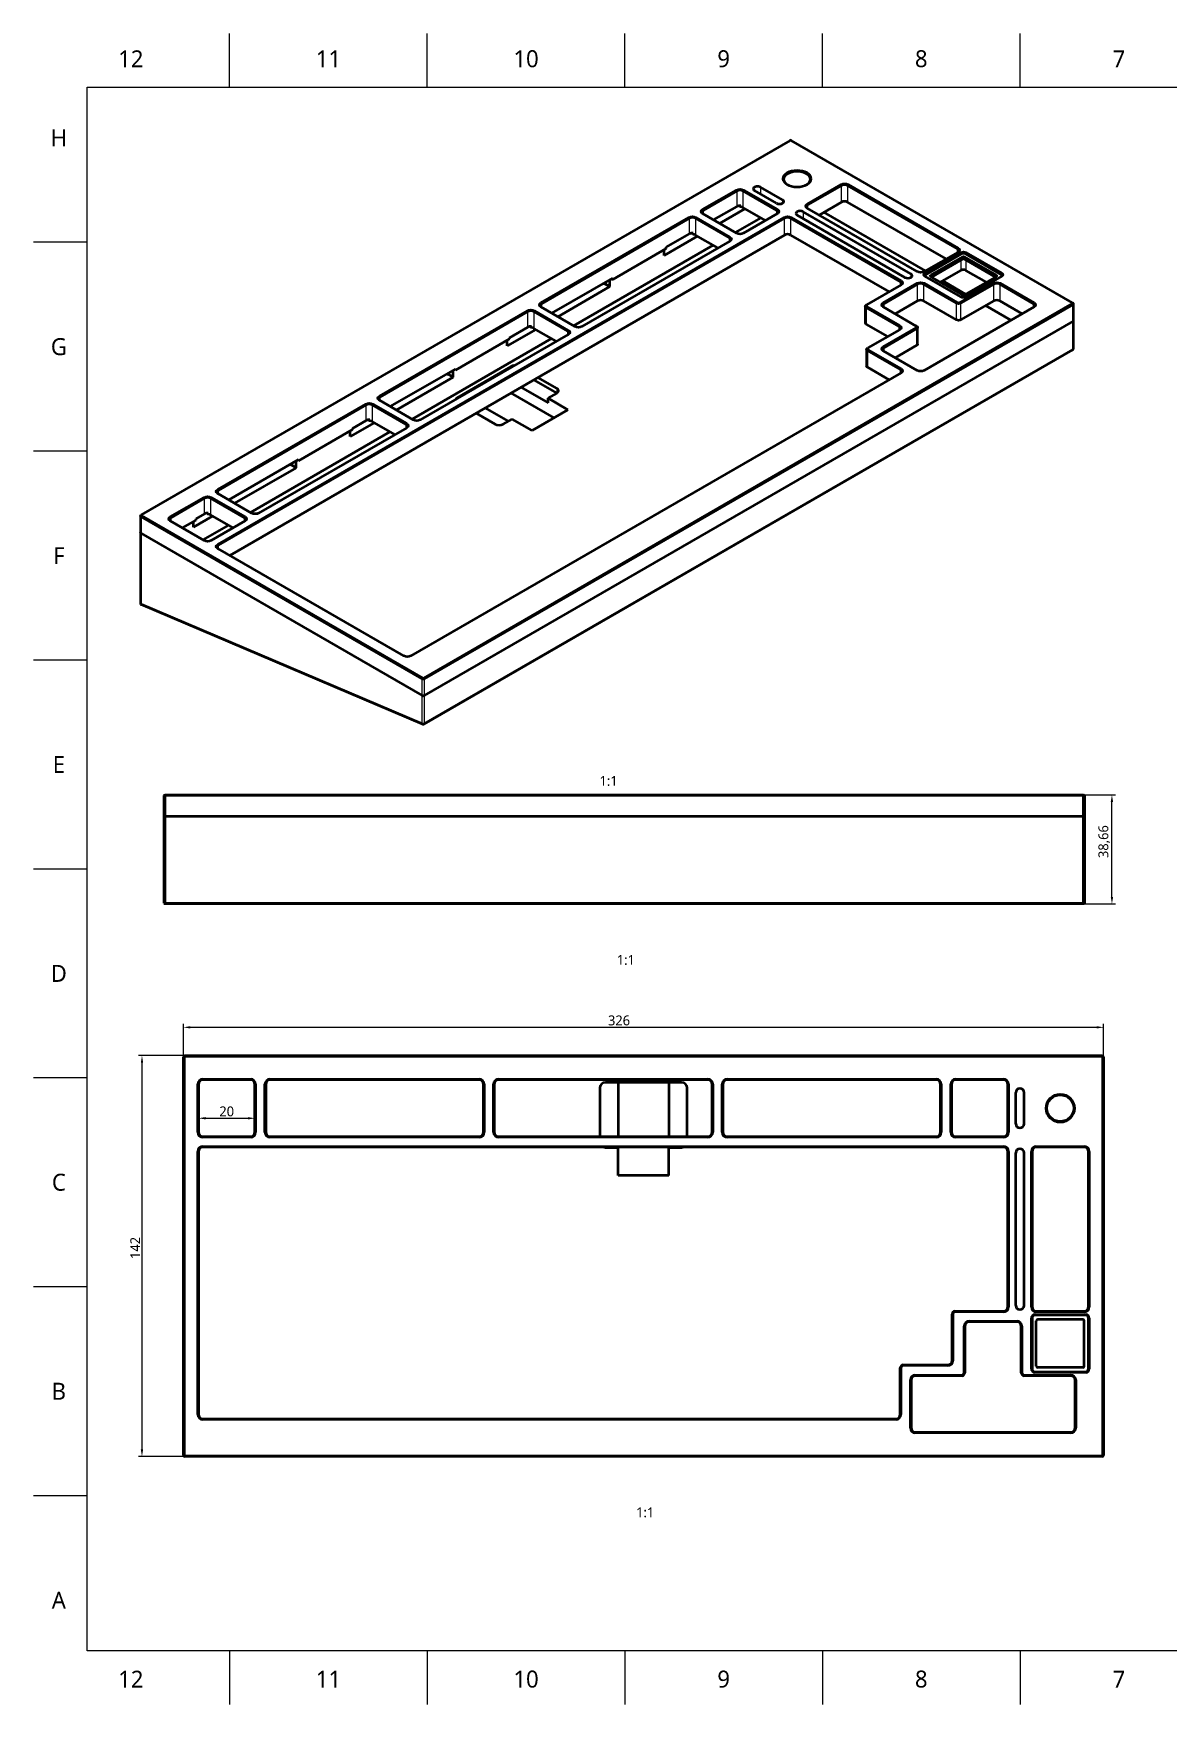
# Model space of a CAD drawing. Extents: x 2 to 841, y 1 to 593.
# Drawn here: x 2 to 404, y 1 to 593 of the extents above; entities that cross this region are included whole.
import ezdxf

# ---------------------------------------------------------------- set-up
doc = ezdxf.new("R2010")
doc.units = 0
doc.header["$LTSCALE"] = 12.7
doc.header["$MEASUREMENT"] = 0
doc.header["$PDMODE"] = 33
doc.header["$PDSIZE"] = 1
for name, color, linetype, lineweight in [('ANNOTATION_TEXT', 7, 'Continuous', 25), ('BORDER_FRAME', 7, 'Continuous', 15), ('BORDER_ZONES', 7, 'Continuous', 15), ('TANGENT_LINES', 7, 'Continuous', 15), ('Visible', 7, 'Continuous', 40)]:
    doc.layers.add(name, color=color, linetype=linetype, lineweight=lineweight)
doc.styles.add('Onshape-Standard', font='NotoSans-Regular.ttf')
doc.styles.add('Onshape-Standard-Dimension', font='')
doc.styles.add('Onshape-Standard-View-Label', font='NotoSans-Regular.ttf', dxfattribs={"height": 3.5})
doc.styles.get('Onshape-Standard-Dimension').set_extended_font_data('Noto Sans')
doc.dimstyles.new('Onshape-ISO-25$0', dxfattribs={"dimtxt": 3.5, "dimasz": 2.5, "dimexe": 1.25, "dimexo": 0.625, "dimtad": 1, "dimtxsty": 'Onshape-Standard-Dimension', "dimcen": 2.5, "dimclrd": 7, "dimclre": 7, "dimclrt": 7, "dimadec": 1, "dimazin": 0, "dimtfac": 1, "dimtmove": 0, "dimatfit": 3, "dimfxl": 0, "dimlwd": 13, "dimlwe": 13, "dimarcsym": 0})

# ---------------------------------------------------------------- blocks, each defined once
blk = doc.blocks.new('*D21')
at = {"layer": 'ANNOTATION_TEXT', "color": 7, "lineweight": 13}
for p, q in [((60.47, 209.32), (60.47, 209.95)), ((62.97, 208.7), (77.97, 208.7)), ((80.47, 209.32), (80.47, 209.95))]:
    blk.add_line(p, q, dxfattribs=at)
at = {"layer": 'ANNOTATION_TEXT', "color": 7}
for points in [[(62.97, 209.12), (62.97, 208.28), (60.47, 208.7)], [(77.97, 208.28), (77.97, 209.12), (80.47, 208.7)]]:
    blk.add_solid(points, dxfattribs=at)
at = {"layer": 'Defpoints', "color": 0}
for p in [(60.47, 208.7), (80.47, 208.7), (80.47, 208.7)]:
    blk.add_point(p, dxfattribs=at)
at = {"layer": 'ANNOTATION_TEXT', "color": 7, "insert": (70.47, 211.12), "char_height": 3.5, "attachment_point": 5, "style": 'Onshape-Standard-Dimension'}
blk.add_mtext('20', dxfattribs=at)
blk = doc.blocks.new('*D22')
at = {"layer": 'ANNOTATION_TEXT', "color": 7, "lineweight": 13}
for p, q in [((374.39, 323.27), (385.29, 323.27)), ((384.04, 287.11), (384.04, 320.77)), ((374.39, 284.61), (385.29, 284.61))]:
    blk.add_line(p, q, dxfattribs=at)
at = {"layer": 'ANNOTATION_TEXT', "color": 7}
for points in [[(384.46, 320.77), (383.62, 320.77), (384.04, 323.27)], [(383.62, 287.11), (384.46, 287.11), (384.04, 284.61)]]:
    blk.add_solid(points, dxfattribs=at)
at = {"layer": 'Defpoints', "color": 0}
for p in [(373.77, 323.27), (384.04, 323.27), (373.77, 284.61)]:
    blk.add_point(p, dxfattribs=at)
at = {"layer": 'ANNOTATION_TEXT', "color": 7, "insert": (381.33, 306.7), "char_height": 3.5, "attachment_point": 5, "rotation": 90, "style": 'Onshape-Standard-Dimension'}
blk.add_mtext('38,66', dxfattribs=at)
blk = doc.blocks.new('*D26')
at = {"layer": 'ANNOTATION_TEXT', "color": 7, "lineweight": 13}
for p, q in [((55.11, 231.01), (55.11, 242.17)), ((57.61, 240.92), (378.61, 240.92)), ((381.11, 231.01), (381.11, 242.17))]:
    blk.add_line(p, q, dxfattribs=at)
at = {"layer": 'ANNOTATION_TEXT', "color": 7}
for points in [[(57.61, 241.33), (57.61, 240.5), (55.11, 240.92)], [(378.61, 240.5), (378.61, 241.33), (381.11, 240.92)]]:
    blk.add_solid(points, dxfattribs=at)
at = {"layer": 'Defpoints', "color": 0}
for p in [(381.11, 240.92), (55.11, 230.38), (381.11, 230.38)]:
    blk.add_point(p, dxfattribs=at)
at = {"layer": 'ANNOTATION_TEXT', "color": 7, "insert": (209.44, 243.33), "char_height": 3.5, "attachment_point": 5, "style": 'Onshape-Standard-Dimension'}
blk.add_mtext('326', dxfattribs=at)
blk = doc.blocks.new('*D27')
at = {"layer": 'ANNOTATION_TEXT', "color": 7, "lineweight": 13}
for p, q in [((54.98, 230.88), (39.2, 230.88)), ((40.45, 228.38), (40.45, 91.38)), ((54.98, 88.88), (39.2, 88.88))]:
    blk.add_line(p, q, dxfattribs=at)
at = {"layer": 'ANNOTATION_TEXT', "color": 7}
for points in [[(40.87, 228.38), (40.04, 228.38), (40.45, 230.88)], [(40.04, 91.38), (40.87, 91.38), (40.45, 88.88)]]:
    blk.add_solid(points, dxfattribs=at)
at = {"layer": 'Defpoints', "color": 0}
for p in [(55.61, 230.88), (40.45, 88.88), (55.61, 88.88)]:
    blk.add_point(p, dxfattribs=at)
at = {"layer": 'ANNOTATION_TEXT', "color": 7, "insert": (38.06, 162.75), "char_height": 3.5, "attachment_point": 5, "rotation": 90, "style": 'Onshape-Standard-Dimension'}
blk.add_mtext('142', dxfattribs=at)

msp = doc.modelspace()

# ---------------------------------------------------------------- linework, layer by layer
at = {"layer": 'BORDER_FRAME'}
for p, q in [((21, 20), (21, 574)), ((21, 574), (822, 574)), ((822, 20), (21, 20))]:
    msp.add_line(p, q, dxfattribs=at)
at = {"layer": 'BORDER_ZONES'}
for p, q in [((71.5, 574), (71.5, 593)), ((141.5, 574), (141.5, 593)), ((211.5, 574), (211.5, 593)), ((281.5, 574), (281.5, 593)), ((351.5, 574), (351.5, 593)), ((21, 519), (2, 519)), ((21, 445), (2, 445)), ((21, 371), (2, 371)), ((21, 297), (2, 297)), ((21, 223), (2, 223)), ((21, 149), (2, 149)), ((21, 75), (2, 75)), ((71.5, 20), (71.5, 1)), ((141.5, 20), (141.5, 1)), ((211.5, 20), (211.5, 1)), ((281.5, 20), (281.5, 1)), ((351.5, 20), (351.5, 1))]:
    msp.add_line(p, q, dxfattribs=at)
at = {"layer": 'TANGENT_LINES'}
for p, q in [((288.275, 539.166), (288.098, 539.472)), ((288.275, 533.246), (288.275, 539.166)), ((290.396, 539.166), (290.573, 539.472)), ((290.396, 539.166), (290.396, 533.246)), ((251.054, 537.528), (251.231, 537.222)), ((251.231, 531.71), (251.231, 537.222)), ((253.529, 537.528), (253.352, 537.222)), ((253.352, 537.222), (253.352, 531.302)), ((259.566, 538.564), (259.566, 536.114)), ((267.344, 534.073), (267.344, 532.848)), ((234.216, 527.806), (234.393, 527.5)), ((234.393, 521.989), (234.393, 527.5)), ((236.691, 527.806), (236.514, 527.5)), ((236.514, 527.5), (236.514, 521.581)), ((239.033, 530.588), (239.21, 530.281)), ((239.21, 530.281), (239.21, 529.057)), ((252.53, 531.953), (252.53, 531.545)), ((265.373, 530.281), (265.55, 530.588)), ((265.373, 529.057), (265.373, 530.281)), ((267.892, 527.806), (268.069, 527.5)), ((268.069, 521.581), (268.069, 527.5)), ((270.367, 527.806), (270.19, 527.5)), ((270.19, 527.5), (270.19, 521.581)), ((274.672, 529.843), (274.672, 527.393)), ((276.254, 532.226), (276.077, 532.532)), ((276.254, 532.226), (276.254, 531.001)), ((235.692, 522.232), (235.692, 521.823)), ((248.535, 520.56), (248.712, 520.866)), ((248.535, 519.335), (248.535, 520.56)), ((329.534, 516.978), (329.358, 516.671)), ((329.358, 515.447), (329.358, 516.671)), ((330.723, 515.067), (330.546, 515.373)), ((330.723, 514.862), (330.723, 515.067)), ((332.137, 515.067), (332.314, 515.373)), ((332.137, 515.067), (332.137, 514.862)), ((330.546, 512.719), (330.546, 509.045)), ((331.077, 513.025), (331.077, 513.842)), ((331.784, 513.842), (331.784, 513.025)), ((332.314, 512.719), (332.314, 509.045)), ((205.059, 503.971), (205.059, 505.053)), ((206.845, 505.88), (206.845, 506.084)), ((207.198, 506.288), (207.198, 505.88)), ((309.329, 505.312), (309.152, 505.006)), ((309.152, 503.781), (309.152, 505.006)), ((312.855, 507.797), (312.855, 506.572)), ((315.215, 504.169), (315.039, 504.475)), ((315.215, 498.249), (315.215, 504.169)), ((317.337, 504.169), (317.514, 504.475)), ((317.337, 504.169), (317.337, 498.249)), ((317.995, 507.718), (317.818, 508.024)), ((317.995, 507.718), (317.995, 507.514)), ((319.763, 507.31), (319.763, 506.902)), ((341.979, 504.475), (342.156, 504.169)), ((342.156, 498.249), (342.156, 504.169)), ((343.098, 506.902), (343.098, 507.31)), ((344.454, 504.475), (344.277, 504.169)), ((344.277, 504.169), (344.277, 498.249)), ((345.042, 508.024), (344.865, 507.718)), ((344.865, 507.514), (344.865, 507.718)), ((181.784, 497.535), (181.961, 497.229)), ((303.195, 497.229), (303.018, 497.535)), ((329.039, 497.412), (329.216, 497.719)), ((329.039, 491.493), (329.039, 497.412)), ((330.454, 497.412), (330.277, 497.719)), ((330.454, 497.412), (330.454, 491.493)), ((356.475, 497.535), (356.298, 497.229)), ((370.078, 497.336), (370.255, 497.03)), ((176.967, 494.754), (177.144, 494.447)), ((177.144, 488.936), (177.144, 494.447)), ((179.442, 494.754), (179.265, 494.447)), ((179.265, 494.447), (179.265, 488.528)), ((181.961, 497.229), (181.961, 496.004)), ((296.963, 495.927), (297.14, 496.234)), ((296.963, 495.927), (296.963, 490.008)), ((303.195, 497.229), (303.195, 496.004)), ((356.298, 496.004), (356.298, 497.229)), ((370.255, 491.11), (370.255, 497.03)), ((178.443, 489.179), (178.443, 488.771)), ((191.286, 487.507), (191.463, 487.813)), ((191.286, 486.283), (191.286, 487.507)), ((308.666, 489.171), (308.843, 489.477)), ((308.666, 487.946), (308.666, 489.171)), ((314.897, 488.431), (314.72, 488.737)), ((314.897, 482.511), (314.897, 488.431)), ((370.255, 481.083), (370.255, 491.11)), ((297.449, 480.654), (297.626, 480.96)), ((297.449, 480.654), (297.449, 474.734)), ((303.018, 481.981), (303.195, 481.674)), ((303.195, 481.674), (303.195, 480.45)), ((171.204, 474.688), (171.204, 474.984)), ((309.152, 473.897), (309.329, 474.203)), ((309.152, 472.673), (309.152, 473.897)), ((149.494, 471.89), (149.494, 472.972)), ((124.535, 464.482), (124.712, 464.176)), ((124.712, 464.176), (124.712, 462.951)), ((152.112, 463.666), (152.112, 463.962)), ((187.468, 465.595), (187.468, 467.228)), ((119.895, 461.395), (119.718, 461.701)), ((119.895, 455.883), (119.895, 461.395)), ((121.194, 456.126), (121.194, 455.718)), ((122.016, 461.395), (122.193, 461.701)), ((122.016, 461.395), (122.016, 455.475)), ((134.214, 454.761), (134.037, 454.454)), ((134.037, 453.23), (134.037, 454.454)), ((93.929, 439.81), (93.929, 440.892)), ((62.646, 428.342), (62.469, 428.648)), ((62.646, 422.831), (62.646, 428.342)), ((64.767, 428.342), (64.944, 428.648)), ((64.767, 428.342), (64.767, 422.422)), ((67.463, 431.123), (67.286, 431.429)), ((67.463, 431.123), (67.463, 429.898)), ((40.036, 421.912), (40.213, 422.218)), ((40.036, 421.912), (40.036, 415.992)), ((50.625, 421.402), (50.448, 421.708)), ((50.625, 421.402), (50.625, 420.177)), ((63.945, 423.073), (63.945, 422.665)), ((76.965, 421.708), (76.788, 421.402)), ((76.788, 420.177), (76.788, 421.402)), ((40.036, 415.992), (40.036, 390.782)), ((67.286, 411.986), (67.463, 411.68)), ((67.463, 411.68), (67.463, 410.455)), ((139.915, 364.655), (139.738, 364.349)), ((139.738, 358.429), (139.738, 364.349)), ((140.268, 364.655), (140.445, 364.349)), ((140.445, 364.349), (140.445, 358.429)), ((139.738, 348.375), (139.738, 358.429)), ((140.445, 358.429), (140.445, 348.402)), ((48.767, 323.021), (48.767, 323.271)), ((48.767, 323.021), (48.767, 315.771)), ((373.767, 323.021), (373.767, 323.271)), ((373.767, 315.771), (373.767, 323.021)), ((48.767, 315.771), (48.767, 284.862)), ((373.767, 284.862), (373.767, 315.771)), ((55.606, 230.884), (55.606, 230.634)), ((380.606, 230.884), (380.606, 230.634)), ((55.106, 230.384), (55.356, 230.384)), ((381.106, 230.384), (380.856, 230.384)), ((60.468, 220.771), (60.218, 220.771)), ((61.968, 222.271), (61.968, 222.521)), ((78.968, 222.271), (78.968, 222.521)), ((80.468, 220.771), (80.718, 220.771)), ((84.281, 220.771), (84.031, 220.771)), ((85.781, 222.271), (85.781, 222.521)), ((159.931, 222.271), (159.931, 222.521)), ((161.431, 220.771), (161.681, 220.771)), ((164.993, 220.771), (165.243, 220.771)), ((166.743, 222.521), (166.743, 222.271)), ((240.893, 222.521), (240.893, 222.271)), ((242.643, 220.771), (242.393, 220.771)), ((245.956, 220.771), (246.206, 220.771)), ((247.706, 222.521), (247.706, 222.271)), ((321.856, 222.521), (321.856, 222.271)), ((323.606, 220.771), (323.356, 220.771)), ((326.918, 220.771), (327.168, 220.771)), ((328.668, 222.521), (328.668, 222.271)), ((345.668, 222.521), (345.668, 222.271)), ((347.418, 220.771), (347.168, 220.771)), ((60.218, 203.771), (60.468, 203.771)), ((61.968, 202.021), (61.968, 202.271)), ((78.968, 202.021), (78.968, 202.271)), ((80.718, 203.771), (80.468, 203.771)), ((84.031, 203.771), (84.281, 203.771)), ((85.781, 202.021), (85.781, 202.271)), ((159.931, 202.021), (159.931, 202.271)), ((161.681, 203.771), (161.431, 203.771)), ((165.243, 203.771), (164.993, 203.771)), ((166.743, 202.271), (166.743, 202.021)), ((240.893, 202.271), (240.893, 202.021)), ((242.393, 203.771), (242.643, 203.771)), ((246.206, 203.771), (245.956, 203.771)), ((247.706, 202.271), (247.706, 202.021)), ((321.856, 202.271), (321.856, 202.021)), ((323.356, 203.771), (323.606, 203.771)), ((327.168, 203.771), (326.918, 203.771)), ((328.668, 202.271), (328.668, 202.021)), ((345.668, 202.271), (345.668, 202.021)), ((347.168, 203.771), (347.418, 203.771)), ((60.218, 196.959), (60.468, 196.959)), ((61.968, 198.709), (61.968, 198.459)), ((345.668, 198.709), (345.668, 198.459)), ((347.418, 196.959), (347.168, 196.959)), ((355.743, 196.959), (355.493, 196.959)), ((357.243, 198.459), (357.243, 198.709)), ((374.243, 198.459), (374.243, 198.709)), ((375.743, 196.959), (375.993, 196.959)), ((327.431, 139.359), (327.681, 139.359)), ((328.431, 140.359), (328.431, 140.109)), ((333.431, 136.546), (333.431, 136.796)), ((345.668, 140.109), (345.668, 140.359)), ((347.418, 141.859), (347.168, 141.859)), ((350.431, 136.546), (350.431, 136.796)), ((355.493, 141.859), (355.743, 141.859)), ((355.743, 137.927), (355.493, 137.927)), ((356.743, 138.927), (356.743, 139.177)), ((357.243, 140.109), (357.243, 140.359)), ((374.243, 140.109), (374.243, 140.359)), ((374.743, 138.927), (374.743, 139.177)), ((375.993, 141.859), (375.743, 141.859)), ((375.743, 137.927), (375.993, 137.927)), ((331.931, 135.046), (331.681, 135.046)), ((351.931, 135.046), (352.181, 135.046)), ((309.068, 120.309), (309.318, 120.309)), ((310.068, 121.309), (310.068, 121.059)), ((325.931, 121.309), (325.931, 121.059)), ((327.431, 122.809), (327.681, 122.809)), ((331.931, 118.496), (331.681, 118.496)), ((351.931, 118.496), (352.181, 118.496)), ((355.493, 119.927), (355.743, 119.927)), ((356.743, 118.677), (356.743, 118.927)), ((374.743, 118.677), (374.743, 118.927)), ((375.993, 119.927), (375.743, 119.927)), ((312.631, 115.996), (312.881, 115.996)), ((314.381, 117.746), (314.381, 117.496)), ((330.931, 117.496), (330.931, 117.746)), ((352.931, 117.496), (352.931, 117.746)), ((369.481, 117.746), (369.481, 117.496)), ((371.231, 115.996), (370.981, 115.996)), ((60.218, 103.759), (60.468, 103.759)), ((61.968, 102.009), (61.968, 102.259)), ((307.568, 102.259), (307.568, 102.009)), ((309.068, 103.759), (309.318, 103.759)), ((312.631, 98.996), (312.881, 98.996)), ((314.381, 97.246), (314.381, 97.496)), ((369.481, 97.246), (369.481, 97.496)), ((371.231, 98.996), (370.981, 98.996)), ((55.356, 89.384), (55.106, 89.384)), ((55.606, 89.134), (55.606, 88.884)), ((380.606, 89.134), (380.606, 88.884)), ((380.856, 89.384), (381.106, 89.384))]:
    msp.add_line(p, q, dxfattribs=at)
at = {"layer": 'Visible'}
for p, q in [((270.022, 555.103), (40.213, 422.422)), ((370.078, 497.54), (270.376, 555.103)), ((276.077, 532.532), (288.098, 539.472)), ((288.275, 539.166), (276.254, 532.226)), ((329.358, 516.671), (290.396, 539.166)), ((290.573, 539.472), (329.534, 516.978)), ((239.033, 530.588), (251.054, 537.528)), ((251.231, 537.222), (239.21, 530.281)), ((265.373, 530.281), (253.352, 537.222)), ((253.529, 537.528), (265.55, 530.588)), ((265.223, 532.848), (257.445, 537.339)), ((267.344, 534.073), (259.566, 538.564)), ((288.275, 533.246), (280.32, 528.654)), ((325.292, 513.099), (290.396, 533.246)), ((67.286, 411.986), (267.892, 527.806)), ((268.069, 527.5), (67.463, 411.68)), ((181.784, 497.535), (234.216, 527.806)), ((234.393, 527.5), (181.961, 497.229)), ((248.535, 520.56), (236.514, 527.5)), ((236.691, 527.806), (248.712, 520.866)), ((251.054, 522.219), (239.033, 529.159)), ((242.923, 526.913), (251.231, 531.71)), ((254.042, 530.904), (245.026, 525.699)), ((259.628, 527.679), (250.612, 522.474)), ((252.32, 531.964), (252.32, 531.687)), ((261.307, 526.709), (253.352, 531.302)), ((265.55, 529.159), (253.529, 522.219)), ((309.152, 505.006), (270.19, 527.5)), ((270.367, 527.806), (309.329, 505.312)), ((310.734, 506.572), (272.55, 528.618)), ((312.855, 507.797), (274.672, 529.843)), ((315.039, 508.609), (276.077, 531.103)), ((317.955, 508.864), (281.999, 529.623)), ((71.529, 408.108), (268.069, 521.581)), ((237.204, 521.183), (225.375, 514.353)), ((226.171, 517.242), (234.393, 521.989)), ((235.482, 522.242), (235.482, 521.966)), ((244.469, 516.988), (236.514, 521.581)), ((270.19, 521.581), (305.086, 501.434)), ((242.79, 517.957), (193.363, 489.421)), ((248.712, 519.437), (196.28, 489.166)), ((207.198, 505.88), (226.171, 516.834)), ((225.375, 514.353), (225.375, 516.374)), ((226.171, 516.834), (226.171, 517.242)), ((329.534, 515.549), (317.514, 508.609)), ((317.818, 508.024), (330.546, 515.373)), ((330.723, 515.067), (317.995, 507.718)), ((344.865, 507.718), (332.137, 515.067)), ((332.314, 515.373), (345.042, 508.024)), ((330.723, 514.862), (317.995, 507.514)), ((331.077, 513.842), (319.763, 507.31)), ((331.077, 513.025), (320.117, 506.697)), ((343.098, 507.31), (331.784, 513.842)), ((342.744, 506.697), (331.784, 513.025)), ((344.865, 507.514), (332.137, 514.862)), ((185.673, 493.861), (207.198, 506.288)), ((206.226, 503.298), (187.777, 492.646)), ((206.226, 503.298), (205.059, 503.971)), ((206.226, 503.298), (206.226, 505.727)), ((206.845, 505.88), (206.668, 505.982)), ((309.329, 503.883), (297.14, 496.846)), ((303.018, 497.535), (315.039, 504.475)), ((315.215, 504.169), (303.195, 497.229)), ((329.039, 497.412), (317.337, 504.169)), ((317.514, 504.475), (329.216, 497.719)), ((330.546, 499.655), (317.818, 507.004)), ((331.077, 500.37), (319.763, 506.902)), ((323.299, 504.86), (330.546, 509.045)), ((332.226, 500.625), (324.094, 505.32)), ((330.277, 497.719), (341.979, 504.475)), ((342.156, 504.169), (330.454, 497.412)), ((343.098, 506.902), (331.784, 500.37)), ((339.562, 504.86), (332.314, 509.045)), ((345.042, 507.004), (332.314, 499.655)), ((356.298, 497.229), (344.277, 504.169)), ((344.454, 504.475), (356.475, 497.535)), ((140.268, 364.655), (370.078, 497.336)), ((315.215, 498.249), (307.26, 493.656)), ((329.039, 491.493), (317.337, 498.249)), ((342.156, 498.249), (330.454, 491.493)), ((352.232, 493.656), (344.277, 498.249)), ((370.078, 497.54), (370.255, 497.438)), ((124.535, 464.482), (176.967, 494.754)), ((177.144, 494.447), (124.712, 464.176)), ((370.255, 497.03), (140.445, 364.349)), ((191.286, 487.507), (179.265, 494.447)), ((179.442, 494.754), (191.463, 487.813)), ((193.805, 489.166), (181.784, 496.106)), ((296.67, 496.336), (296.67, 490.416)), ((296.963, 496.744), (297.14, 496.846)), ((308.666, 489.171), (296.963, 495.927)), ((297.14, 496.234), (308.843, 489.477)), ((314.72, 489.349), (303.018, 496.106)), ((356.475, 496.106), (317.514, 473.612)), ((348.264, 491.365), (339.248, 496.57)), ((370.401, 491.314), (370.401, 497.234)), ((191.463, 486.385), (139.031, 456.113)), ((370.255, 491.11), (140.445, 358.429)), ((370.255, 491.11), (140.445, 358.429)), ((179.955, 488.13), (169.81, 482.273)), ((170.605, 485.161), (177.144, 488.936)), ((178.233, 489.19), (178.233, 488.913)), ((187.22, 483.935), (179.265, 488.528)), ((304.6, 485.599), (296.963, 490.008)), ((308.843, 488.048), (297.626, 481.572)), ((303.018, 481.981), (314.72, 488.737)), ((314.897, 488.431), (303.195, 481.674)), ((314.897, 489.247), (314.72, 489.349)), ((315.19, 482.92), (315.19, 488.839)), ((370.401, 481.278), (370.401, 491.314)), ((185.541, 484.905), (136.114, 456.368)), ((370.101, 480.969), (140.291, 348.289)), ((140.445, 348.402), (370.255, 481.083)), ((151.456, 473.697), (170.605, 484.753)), ((169.81, 482.273), (169.81, 484.294)), ((170.605, 484.753), (170.605, 485.161)), ((297.156, 481.062), (297.156, 475.142)), ((297.449, 481.47), (297.626, 481.572)), ((309.152, 473.897), (297.449, 480.654)), ((297.626, 480.96), (309.329, 474.203)), ((315.039, 473.612), (303.018, 480.552)), ((314.897, 482.511), (307.26, 478.102)), ((370.101, 480.969), (370.255, 481.083)), ((370.14, 480.997), (370.332, 481.138)), ((370.255, 481.083), (370.33, 481.137)), ((128.424, 460.808), (151.456, 474.105)), ((150.661, 471.217), (150.661, 473.646)), ((151.456, 473.697), (151.103, 473.901)), ((151.456, 473.697), (151.456, 474.105)), ((171.204, 474.984), (152.112, 463.962)), ((305.086, 470.325), (297.449, 474.734)), ((150.661, 471.217), (130.528, 459.593)), ((309.329, 472.775), (135.663, 372.509)), ((150.661, 471.217), (149.494, 471.89)), ((187.468, 465.595), (179.283, 470.32)), ((187.468, 467.228), (180.697, 471.137)), ((136.556, 456.113), (124.535, 463.053)), ((186.407, 456.817), (171.151, 465.625)), ((174.687, 467.666), (184.286, 462.124)), ((184.286, 463.757), (187.468, 465.595)), ((184.286, 462.124), (184.286, 463.757)), ((191.357, 459.675), (184.286, 463.757)), ((67.286, 431.429), (119.718, 461.701)), ((119.895, 461.395), (67.463, 431.123)), ((119.895, 455.883), (115.04, 453.08)), ((120.984, 456.137), (120.984, 455.86)), ((134.037, 454.454), (122.016, 461.395)), ((122.193, 461.701), (134.214, 454.761)), ((158.777, 458.481), (165.547, 454.572)), ((161.959, 460.318), (170.144, 455.592)), ((168.376, 454.572), (171.558, 456.409)), ((178.629, 452.326), (171.558, 456.409)), ((191.357, 459.675), (178.629, 452.326)), ((128.292, 451.852), (78.865, 423.315)), ((134.214, 453.332), (81.782, 423.06)), ((115.04, 452.672), (95.891, 441.616)), ((122.706, 455.077), (114.245, 450.192)), ((114.245, 450.192), (114.245, 452.213)), ((115.04, 453.08), (115.04, 452.672)), ((129.971, 450.882), (122.016, 455.475)), ((95.891, 442.025), (71.175, 427.755)), ((95.095, 439.136), (73.279, 426.54)), ((95.095, 439.136), (93.929, 439.81)), ((95.095, 439.136), (95.095, 441.565)), ((95.891, 441.616), (95.537, 441.82)), ((95.891, 442.025), (95.891, 441.616)), ((50.448, 421.708), (62.469, 428.648)), ((62.646, 428.342), (50.625, 421.402)), ((76.788, 421.402), (64.767, 428.342)), ((64.944, 428.648), (76.965, 421.708)), ((79.307, 423.06), (67.286, 430)), ((39.89, 422.116), (39.89, 416.196)), ((40.036, 422.32), (40.213, 422.422)), ((139.738, 364.349), (40.036, 421.912)), ((40.213, 422.218), (139.915, 364.655)), ((59.475, 420.592), (54.691, 417.829)), ((65.456, 422.024), (58.679, 418.111)), ((62.646, 422.831), (59.475, 421)), ((59.475, 421), (59.475, 420.592)), ((63.735, 423.084), (63.735, 422.807)), ((72.722, 417.829), (64.767, 422.422)), ((39.89, 416.196), (39.89, 390.968)), ((40.036, 415.992), (139.738, 358.429)), ((40.036, 415.992), (139.738, 358.429)), ((62.469, 413.339), (50.448, 420.279)), ((58.679, 418.111), (58.679, 420.132)), ((71.043, 418.799), (62.027, 413.594)), ((76.965, 420.279), (64.944, 413.339)), ((133.188, 372.509), (67.286, 410.558)), ((39.964, 390.826), (40.197, 390.69)), ((39.965, 390.827), (40.036, 390.782)), ((40.036, 390.782), (139.738, 348.375)), ((40.036, 390.782), (40.236, 390.668)), ((139.938, 348.262), (40.236, 390.668)), ((139.938, 348.262), (139.738, 348.375)), ((140.291, 348.289), (140.445, 348.402)), ((48.267, 323.021), (48.517, 323.271)), ((48.267, 315.771), (48.267, 323.021)), ((48.767, 323.021), (48.267, 323.021)), ((48.517, 323.271), (48.767, 323.271)), ((48.767, 323.271), (373.767, 323.271)), ((373.767, 323.021), (48.767, 323.021)), ((373.767, 323.271), (374.017, 323.271)), ((374.267, 323.021), (373.767, 323.021)), ((374.267, 323.021), (374.017, 323.271)), ((374.267, 323.021), (374.267, 315.771)), ((48.267, 284.895), (48.267, 315.771)), ((48.267, 315.771), (48.767, 315.771)), ((48.767, 315.771), (48.267, 315.771)), ((48.767, 315.771), (373.767, 315.771)), ((48.767, 315.771), (373.767, 315.771)), ((373.767, 315.771), (374.267, 315.771)), ((374.267, 315.771), (373.767, 315.771)), ((374.267, 315.771), (374.267, 284.895)), ((48.267, 284.895), (48.281, 284.887)), ((48.279, 284.887), (48.525, 284.638)), ((48.767, 284.862), (48.767, 284.614)), ((48.767, 284.862), (373.767, 284.862)), ((373.767, 284.614), (48.767, 284.614)), ((373.767, 284.862), (373.767, 284.614)), ((374.01, 284.638), (374.255, 284.887)), ((374.254, 284.887), (374.267, 284.895)), ((55.606, 230.884), (380.606, 230.884)), ((55.106, 89.384), (55.106, 230.384)), ((55.356, 230.384), (55.356, 89.384)), ((380.606, 230.634), (55.606, 230.634)), ((380.856, 89.384), (380.856, 230.384)), ((381.106, 230.384), (381.106, 89.384)), ((60.218, 203.771), (60.218, 220.771)), ((60.468, 220.771), (60.468, 203.771)), ((61.968, 222.521), (78.968, 222.521)), ((78.968, 222.271), (61.968, 222.271)), ((80.468, 203.771), (80.468, 220.771)), ((80.718, 220.771), (80.718, 203.771)), ((84.031, 203.771), (84.031, 220.771)), ((84.281, 220.771), (84.281, 203.771)), ((85.781, 222.521), (159.931, 222.521)), ((159.931, 222.271), (85.781, 222.271)), ((161.431, 203.771), (161.431, 220.771)), ((161.681, 220.771), (161.681, 203.771)), ((164.993, 203.771), (164.993, 220.771)), ((165.243, 220.771), (165.243, 203.771)), ((166.743, 222.521), (240.893, 222.521)), ((240.893, 222.271), (166.743, 222.271)), ((202.606, 219.384), (202.606, 202.271)), ((231.606, 221.384), (204.606, 221.384)), ((209.106, 221.384), (209.106, 202.271)), ((227.106, 221.384), (227.106, 202.271)), ((233.606, 202.271), (233.606, 219.384)), ((242.393, 203.771), (242.393, 220.771)), ((242.643, 220.771), (242.643, 203.771)), ((245.956, 203.771), (245.956, 220.771)), ((246.206, 220.771), (246.206, 203.771)), ((247.706, 222.521), (321.856, 222.521)), ((321.856, 222.271), (247.706, 222.271)), ((323.356, 203.771), (323.356, 220.771)), ((323.606, 220.771), (323.606, 203.771)), ((326.918, 203.771), (326.918, 220.771)), ((327.168, 220.771), (327.168, 203.771)), ((328.668, 222.521), (345.668, 222.521)), ((345.668, 222.271), (328.668, 222.271)), ((347.168, 203.771), (347.168, 220.771)), ((347.418, 220.771), (347.418, 203.771)), ((349.956, 206.771), (349.956, 217.771)), ((352.956, 206.771), (352.956, 217.771)), ((61.968, 202.271), (78.968, 202.271)), ((78.968, 202.021), (61.968, 202.021)), ((85.781, 202.271), (159.931, 202.271)), ((159.931, 202.021), (85.781, 202.021)), ((166.743, 202.271), (240.893, 202.271)), ((240.893, 202.021), (166.743, 202.021)), ((247.706, 202.271), (321.856, 202.271)), ((321.856, 202.021), (247.706, 202.021)), ((328.668, 202.271), (345.668, 202.271)), ((345.668, 202.021), (328.668, 202.021)), ((60.218, 103.759), (60.218, 196.959)), ((60.468, 196.959), (60.468, 103.759)), ((61.968, 198.709), (345.668, 198.709)), ((345.668, 198.459), (61.968, 198.459)), ((204.606, 198.384), (209.106, 198.384)), ((209.106, 198.459), (209.106, 198.384)), ((209.106, 188.384), (209.106, 198.384)), ((227.106, 198.459), (227.106, 198.384)), ((227.106, 188.384), (227.106, 198.384)), ((227.106, 198.384), (231.606, 198.384)), ((347.168, 141.859), (347.168, 196.959)), ((347.418, 196.959), (347.418, 141.859)), ((349.956, 142.409), (349.956, 196.409)), ((352.956, 142.409), (352.956, 196.409)), ((355.493, 141.859), (355.493, 196.959)), ((355.743, 196.959), (355.743, 141.859)), ((357.243, 198.709), (374.243, 198.709)), ((374.243, 198.459), (357.243, 198.459)), ((375.743, 141.859), (375.743, 196.959)), ((375.993, 196.959), (375.993, 141.859)), ((227.106, 188.384), (209.106, 188.384)), ((327.431, 122.809), (327.431, 139.359)), ((327.681, 139.359), (327.681, 122.809)), ((328.431, 140.359), (345.668, 140.359)), ((345.668, 140.109), (328.431, 140.109)), ((333.431, 136.796), (350.431, 136.796)), ((350.431, 136.546), (333.431, 136.546)), ((355.493, 119.927), (355.493, 137.927)), ((355.743, 137.927), (355.743, 119.927)), ((356.743, 139.177), (374.743, 139.177)), ((374.743, 138.927), (356.743, 138.927)), ((357.243, 140.359), (374.243, 140.359)), ((374.243, 140.109), (357.243, 140.109)), ((357.243, 120.927), (357.243, 136.927)), ((373.743, 137.427), (357.743, 137.427)), ((374.243, 120.927), (374.243, 136.927)), ((375.743, 119.927), (375.743, 137.927)), ((375.993, 137.927), (375.993, 119.927)), ((331.681, 118.496), (331.681, 135.046)), ((331.931, 135.046), (331.931, 118.496)), ((351.931, 118.496), (351.931, 135.046)), ((352.181, 135.046), (352.181, 118.496)), ((309.068, 103.759), (309.068, 120.309)), ((309.318, 120.309), (309.318, 103.759)), ((310.068, 121.309), (325.931, 121.309)), ((325.931, 121.059), (310.068, 121.059)), ((356.743, 118.927), (374.743, 118.927)), ((374.743, 118.677), (356.743, 118.677)), ((373.743, 120.427), (357.743, 120.427)), ((312.631, 98.996), (312.631, 115.996)), ((312.881, 115.996), (312.881, 98.996)), ((314.381, 117.746), (330.931, 117.746)), ((330.931, 117.496), (314.381, 117.496)), ((352.931, 117.746), (369.481, 117.746)), ((369.481, 117.496), (352.931, 117.496)), ((370.981, 98.996), (370.981, 115.996)), ((371.231, 115.996), (371.231, 98.996)), ((61.968, 102.259), (307.568, 102.259)), ((307.568, 102.009), (61.968, 102.009)), ((314.381, 97.496), (369.481, 97.496)), ((369.481, 97.246), (314.381, 97.246)), ((55.606, 89.134), (380.606, 89.134)), ((380.606, 88.884), (55.606, 88.884))]:
    msp.add_line(p, q, dxfattribs=at)
for radius in [5, 4.75]:
    msp.add_circle((365.743, 212.271), radius, dxfattribs=at)
for centre, radius, start, end in [((55.606, 230.384), 0.5, 90, 180), ((380.606, 230.384), 0.5, 0, 90), ((55.606, 230.384), 0.25, 90, 180), ((380.606, 230.384), 0.25, 0, 90), ((61.968, 220.771), 1.75, 90, 180), ((61.968, 220.771), 1.5, 90, 180), ((78.968, 220.771), 1.75, 0, 90), ((78.968, 220.771), 1.5, 0, 90), ((85.781, 220.771), 1.75, 90, 180), ((85.781, 220.771), 1.5, 90, 180), ((159.931, 220.771), 1.75, 0, 90), ((159.931, 220.771), 1.5, 0, 90), ((166.743, 220.771), 1.75, 90, 180), ((166.743, 220.771), 1.5, 90, 180), ((204.606, 219.384), 2, 90, 180), ((231.606, 219.384), 2, 0, 90), ((240.893, 220.771), 1.75, 0, 90), ((240.893, 220.771), 1.5, 0, 90), ((247.706, 220.771), 1.75, 90, 180), ((247.706, 220.771), 1.5, 90, 180), ((321.856, 220.771), 1.75, 0, 90), ((321.856, 220.771), 1.5, 0, 90), ((328.668, 220.771), 1.75, 90, 180), ((328.668, 220.771), 1.5, 90, 180), ((345.668, 220.771), 1.75, 0, 90), ((345.668, 220.771), 1.5, 0, 90), ((351.456, 217.771), 1.5, 0, 180), ((61.968, 203.771), 1.75, 180, 270), ((61.968, 203.771), 1.5, 180, 270), ((78.968, 203.771), 1.75, 270, 0), ((78.968, 203.771), 1.5, 270, 0), ((85.781, 203.771), 1.75, 180, 270), ((85.781, 203.771), 1.5, 180, 270), ((159.931, 203.771), 1.5, 270, 0), ((159.931, 203.771), 1.75, 270, 0), ((166.743, 203.771), 1.75, 180, 270), ((166.743, 203.771), 1.5, 180, 270), ((240.893, 203.771), 1.5, 270, 0), ((240.893, 203.771), 1.75, 270, 0), ((247.706, 203.771), 1.75, 180, 270), ((247.706, 203.771), 1.5, 180, 270), ((321.856, 203.771), 1.5, 270, 0), ((321.856, 203.771), 1.75, 270, 0), ((328.668, 203.771), 1.75, 180, 270), ((328.668, 203.771), 1.5, 180, 270), ((345.668, 203.771), 1.5, 270, 0), ((345.668, 203.771), 1.75, 270, 0), ((351.456, 206.771), 1.5, 180, 0), ((61.968, 196.959), 1.75, 90, 180), ((61.968, 196.959), 1.5, 90, 180), ((204.606, 200.384), 2, 254.259454, 270), ((231.606, 200.384), 2, 270, 285.740546), ((345.668, 196.959), 1.75, 0, 90), ((345.668, 196.959), 1.5, 0, 90), ((351.456, 196.409), 1.5, 0, 180), ((357.243, 196.959), 1.75, 90, 180), ((357.243, 196.959), 1.5, 90, 180), ((374.243, 196.959), 1.75, 0, 90), ((374.243, 196.959), 1.5, 0, 90), ((351.456, 142.409), 1.5, 180, 0), ((328.431, 139.359), 1, 90, 180), ((328.431, 139.359), 0.75, 90, 180), ((333.431, 135.046), 1.75, 90, 180), ((333.431, 135.046), 1.5, 90, 180), ((345.668, 141.859), 1.5, 270, 0), ((345.668, 141.859), 1.75, 270, 0), ((350.431, 135.046), 1.75, 0, 90), ((350.431, 135.046), 1.5, 0, 90), ((357.243, 141.859), 1.75, 180, 270), ((356.743, 137.927), 1.25, 90, 180), ((357.243, 141.859), 1.5, 180, 270), ((356.743, 137.927), 1, 90, 180), ((357.743, 136.927), 0.5, 90, 180), ((373.743, 136.927), 0.5, 0, 90), ((374.243, 141.859), 1.5, 270, 0), ((374.243, 141.859), 1.75, 270, 0), ((374.743, 137.927), 1.25, 0, 90), ((374.743, 137.927), 1, 0, 90), ((310.068, 120.309), 1, 90, 180), ((310.068, 120.309), 0.75, 90, 180), ((325.931, 122.809), 1.75, 270, 0), ((325.931, 122.809), 1.5, 270, 0), ((330.931, 118.496), 0.75, 270, 0), ((330.931, 118.496), 1, 270, 0), ((352.931, 118.496), 1, 180, 270), ((352.931, 118.496), 0.75, 180, 270), ((356.743, 119.927), 1.25, 180, 270), ((356.743, 119.927), 1, 180, 270), ((357.743, 120.927), 0.5, 180, 270), ((373.743, 120.927), 0.5, 270, 0), ((374.743, 119.927), 1, 270, 0), ((374.743, 119.927), 1.25, 270, 0), ((314.381, 115.996), 1.75, 90, 180), ((314.381, 115.996), 1.5, 90, 180), ((369.481, 115.996), 1.75, 0, 90), ((369.481, 115.996), 1.5, 0, 90), ((61.968, 103.759), 1.75, 180, 270), ((61.968, 103.759), 1.5, 180, 270), ((307.568, 103.759), 1.5, 270, 0), ((307.568, 103.759), 1.75, 270, 0), ((314.381, 98.996), 1.75, 180, 270), ((314.381, 98.996), 1.5, 180, 270), ((369.481, 98.996), 1.75, 270, 0), ((369.481, 98.996), 1.5, 270, 0), ((55.606, 89.384), 0.5, 180, 270), ((55.606, 89.384), 0.25, 180, 270), ((380.606, 89.384), 0.5, 270, 0), ((380.606, 89.384), 0.25, 270, 0)]:
    msp.add_arc(centre, radius, start, end, dxfattribs=at)
for centre, major_axis, start_param, end_param in [((270.199, 555.001), (-0.25, 0), 3.9269908, 5.4977871), ((258.505, 537.951), (-1.5, 0), 3.9269908, 7.0685835), ((272.497, 541.335), (-4.75, 0), 2.3821757, 7.0426023), ((289.335, 538.554), (-1.5, 0), 3.9269908, 5.4977871), ((252.292, 536.609), (-1.5, 0), 3.9269908, 5.4977871), ((266.284, 533.461), (-1.5, 0), 0.7853982, 3.9269908), ((289.335, 532.634), (-1.5, 0), 3.9269908, 5.4977871), ((235.454, 526.888), (-1.5, 0), 3.9269908, 5.4977871), ((240.271, 529.669), (-1.5, 0), 5.4977871, 7.0685835), ((252.292, 531.098), (-1.5, 0), 4.5527519, 5.4977871), ((252.292, 530.69), (-1.5, 0), 3.9269908, 4.5527519), ((264.313, 529.669), (-1.5, 0), 2.3561945, 3.9269908), ((269.13, 526.888), (-1.5, 0), 3.9269908, 5.4977871), ((273.611, 529.23), (-1.5, 0), 3.9269908, 7.0685835), ((277.314, 531.613), (-1.5, 0), 5.4977871, 7.0685835), ((235.454, 521.377), (-1.5, 0), 4.5527519, 5.4977871), ((235.454, 520.968), (-1.5, 0), 3.9269908, 4.5527519), ((269.13, 520.968), (-1.5, 0), 3.9269908, 5.4977871), ((247.475, 519.948), (-1.5, 0), 2.3561945, 3.9269908), ((328.297, 516.059), (-1.5, 0), 2.3561945, 3.9269908), ((331.43, 514.658), (-1, 0), 3.9269908, 5.4977871), ((331.43, 508.535), (-1.25, 0), 3.9269908, 5.4977871), ((331.43, 514.454), (-1, 0), 3.9269908, 5.4977871), ((331.43, 512.821), (-0.5, 0), 3.9269908, 5.4977871), ((202.938, 502.746), (-3, 0), 3.9269908, 4.3844463), ((308.091, 504.393), (-1.5, 0), 2.3561945, 3.9269908), ((311.795, 507.185), (-1.5, 0), 0.7853982, 3.9269908), ((316.276, 503.557), (-1.5, 0), 3.9269908, 5.4977871), ((318.702, 507.31), (-1, 0), 5.4977871, 7.0685835), ((318.702, 507.106), (-1, 0), 5.4977871, 6.1054747), ((343.217, 503.557), (-1.5, 0), 3.9269908, 5.4977871), ((344.158, 507.31), (-1, 0), 2.3561945, 3.9269908), ((344.158, 507.106), (-1, 0), 3.3193033, 3.9269908), ((316.276, 497.637), (-1.5, 0), 3.9269908, 5.4977871), ((329.746, 498.025), (-0.75, 0), 0.7853982, 2.3561945), ((343.217, 497.637), (-1.5, 0), 3.9269908, 5.4977871), ((369.901, 497.438), (-0.25, 0), 2.3561945, 3.9269908), ((178.205, 493.835), (-1.5, 0), 3.9269908, 5.4977871), ((183.022, 496.616), (-1.5, 0), 5.4977871, 7.0685835), ((297.67, 496.54), (-0.75, 0), 5.4977871, 7.0685835), ((304.255, 496.616), (-1.5, 0), 5.4977871, 7.0685835), ((355.238, 496.616), (-1.5, 0), 2.3561945, 3.9269908), ((178.205, 488.324), (-1.5, 0), 4.5527519, 5.4977871), ((178.205, 487.916), (-1.5, 0), 3.9269908, 4.5527519), ((190.225, 486.895), (-1.5, 0), 2.3561945, 3.9269908), ((307.605, 488.558), (-1.5, 0), 2.3561945, 3.9269908), ((314.19, 489.043), (-0.75, 0), 2.3561945, 3.9269908), ((369.901, 491.314), (-0.5, 0), 2.3561945, 3.1415927), ((298.156, 481.266), (-0.75, 0), 5.4977871, 7.0685835), ((304.255, 481.062), (-1.5, 0), 5.4977871, 7.0685835), ((172.618, 474.168), (-2, 0), 4.8862214, 5.4977871), ((308.091, 473.285), (-1.5, 0), 2.3561945, 3.9269908), ((147.373, 470.666), (-3, 0), 3.9269908, 4.3844463), ((125.773, 463.563), (-1.5, 0), 5.4977871, 7.0685835), ((153.527, 463.145), (-2, 0), 5.4977871, 6.1093529), ((186.054, 466.411), (-2, 0), 2.3561945, 3.9269908), ((120.955, 460.782), (-1.5, 0), 3.9269908, 5.4977871), ((120.955, 455.271), (-1.5, 0), 4.5527519, 5.4977871), ((120.955, 454.863), (-1.5, 0), 3.9269908, 4.5527519), ((132.976, 453.842), (-1.5, 0), 2.3561945, 3.9269908), ((166.962, 455.388), (-2, 0), 0.7853982, 2.3561945), ((91.807, 438.585), (-3, 0), 3.9269908, 4.3844463), ((63.706, 427.73), (-1.5, 0), 3.9269908, 5.4977871), ((68.524, 430.511), (-1.5, 0), 5.4977871, 7.0685835), ((40.39, 422.32), (-0.25, 0), 5.4977871, 7.0685835), ((51.686, 420.789), (-1.5, 0), 5.4977871, 7.0685835), ((63.706, 422.218), (-1.5, 0), 4.5527519, 5.4977871), ((63.706, 421.81), (-1.5, 0), 3.9269908, 4.5527519), ((75.727, 420.789), (-1.5, 0), 2.3561945, 3.9269908), ((40.39, 416.196), (-0.5, 0), 0, 0.7853982), ((68.524, 411.068), (-1.5, 0), 5.4977871, 7.0685835), ((140.092, 364.757), (-0.25, 0), 0.7853982, 2.3561945), ((140.092, 358.633), (-0.5, 0), 0.7853982, 2.3561945)]:
    msp.add_ellipse(centre, major_axis=major_axis, ratio=0.5773503, start_param=start_param, end_param=end_param, dxfattribs=at)
at = {"layer": 'Visible', "extrusion": (0, 0, -1)}
msp.add_ellipse((272.497, 541.539), major_axis=(5, 0), ratio=0.5773503, dxfattribs=at)
for centre, major_axis, start_param, end_param in [((289.335, 538.758), (1.75, 0), 3.9269908, 5.4977871), ((252.292, 536.813), (1.75, 0), 3.9269908, 5.4977871), ((235.454, 527.092), (1.75, 0), 3.9269908, 5.4977871), ((240.271, 529.873), (1.75, 0), 2.3561945, 3.9269908), ((252.57, 531.687), (0.25, 0), 1.7304334, 3.1415927), ((264.313, 529.873), (1.75, 0), 5.4977871, 7.0685835), ((269.13, 527.092), (1.75, 0), 3.9269908, 5.4977871), ((277.314, 531.818), (1.75, 0), 2.3561945, 3.9269908), ((235.732, 521.966), (0.25, 0), 1.7304334, 3.1415927), ((252.292, 522.933), (1.75, 0), 0.7853982, 2.3561945), ((247.475, 520.152), (1.75, 0), 5.4977871, 7.0685835), ((328.297, 516.263), (1.75, 0), 5.4977871, 7.0685835), ((331.43, 514.862), (1.25, 0), 3.9269908, 5.4977871), ((331.43, 513.638), (0.5, 0), 3.9269908, 5.4977871), ((207.021, 505.982), (0.25, 0), 0.7853982, 2.3561945), ((308.091, 504.598), (1.75, 0), 5.4977871, 7.0685835), ((316.276, 509.323), (1.75, 0), 0.7853982, 2.3561945), ((316.276, 503.761), (1.75, 0), 3.9269908, 5.4977871), ((318.702, 507.514), (1.25, 0), 2.3561945, 3.9269908), ((320.117, 507.106), (0.5, 0), 2.3561945, 3.9269908), ((343.217, 503.761), (1.75, 0), 3.9269908, 5.4977871), ((342.744, 507.106), (0.5, 0), 5.4977871, 7.0685835), ((344.158, 507.514), (1.25, 0), 5.4977871, 7.0685835), ((183.022, 496.82), (1.75, 0), 2.3561945, 3.9269908), ((304.255, 496.82), (1.75, 0), 2.3561945, 3.9269908), ((329.746, 497.821), (1, 0), 0.7853982, 2.3561945), ((331.43, 500.166), (1.25, 0), 0.7853982, 2.3561945), ((331.43, 500.574), (0.5, 0), 0.7853982, 2.3561945), ((355.238, 496.82), (1.75, 0), 5.4977871, 7.0685835), ((369.901, 497.234), (0.5, 0), 5.4977871, 7.0685835), ((178.205, 494.039), (1.75, 0), 3.9269908, 5.4977871), ((297.67, 496.336), (1, 0), 2.3561945, 3.9269908), ((329.746, 491.901), (1, 0), 0.7853982, 2.3561945), ((178.483, 488.913), (0.25, 0), 1.7304334, 3.1415927), ((190.225, 487.099), (1.75, 0), 5.4977871, 7.0685835), ((195.043, 489.88), (1.75, 0), 0.7853982, 2.3561945), ((297.67, 490.416), (1, 0), 2.3561945, 3.1415927), ((307.605, 488.763), (1.75, 0), 5.4977871, 7.0685835), ((314.19, 488.839), (1, 0), 5.4977871, 7.0685835), ((369.901, 491.314), (0.5, 0), 0, 0.7853982), ((298.156, 481.062), (1, 0), 2.3561945, 3.9269908), ((304.255, 481.266), (1.75, 0), 2.3561945, 3.9269908), ((314.19, 482.92), (1, 0), 0, 0.7853982), ((298.156, 475.142), (1, 0), 2.3561945, 3.1415927), ((308.091, 473.489), (1.75, 0), 5.4977871, 7.0685835), ((316.276, 474.326), (1.75, 0), 0.7853982, 2.3561945), ((120.955, 460.986), (1.75, 0), 3.9269908, 5.4977871), ((125.773, 463.768), (1.75, 0), 2.3561945, 3.9269908), ((121.234, 455.86), (0.25, 0), 1.7304334, 3.1415927), ((137.793, 456.827), (1.75, 0), 0.7853982, 2.3561945), ((132.976, 454.046), (1.75, 0), 5.4977871, 7.0685835), ((63.706, 427.934), (1.75, 0), 3.9269908, 5.4977871), ((68.524, 430.715), (1.75, 0), 2.3561945, 3.9269908), ((40.39, 422.116), (0.5, 0), 2.3561945, 3.9269908), ((51.686, 420.993), (1.75, 0), 2.3561945, 3.9269908), ((63.985, 422.807), (0.25, 0), 1.7304334, 3.1415927), ((75.727, 420.993), (1.75, 0), 5.4977871, 7.0685835), ((80.544, 423.775), (1.75, 0), 0.7853982, 2.3561945), ((40.39, 416.196), (0.5, 0), 2.3561945, 3.1415927), ((63.706, 414.053), (1.75, 0), 0.7853982, 2.3561945), ((68.524, 411.272), (1.75, 0), 2.3561945, 3.9269908), ((134.426, 373.223), (1.75, 0), 0.7853982, 2.3561945), ((140.092, 364.553), (0.5, 0), 0.7853982, 2.3561945), ((140.092, 358.633), (0.5, 0), 0.7853982, 2.3561945)]:
    msp.add_ellipse(centre, major_axis=major_axis, ratio=0.5773503, start_param=start_param, end_param=end_param, dxfattribs=at)
at = {"layer": 'Visible'}
for points, knots in [([(370.141, 480.997), (370.139, 480.995), (370.133, 480.989), (370.114, 480.977), (370.101, 480.969)], [0, 0, 0, 0, 0.340115, 1, 1, 1, 1]), ([(370.33, 481.137), (370.334, 481.141), (370.348, 481.151), (370.404, 481.246), (370.402, 481.27), (370.401, 481.278)], [0, 0, 0, 0, 0.2243581, 0.7310604, 1, 1, 1, 1]), ([(39.89, 390.968), (39.89, 390.961), (39.89, 390.941), (39.906, 390.885), (39.959, 390.832), (39.964, 390.828), (39.965, 390.827)], [0, 0, 0, 0, 0.2076623, 0.5348073, 0.8934761, 1, 1, 1, 1]), ([(40.236, 390.668), (40.223, 390.674), (40.205, 390.683), (40.198, 390.688), (40.196, 390.69)], [0, 0, 0, 0, 0.6582748, 1, 1, 1, 1]), ([(139.738, 348.375), (139.77, 348.362), (139.834, 348.334), (139.94, 348.314), (140.049, 348.307), (140.149, 348.31), (140.326, 348.342), (140.407, 348.383), (140.445, 348.402)], [0, 0, 0, 0, 0.1546652, 0.3122894, 0.4691775, 0.6222174, 0.8239975, 1, 1, 1, 1]), ([(140.291, 348.289), (140.279, 348.282), (140.254, 348.268), (140.212, 348.253), (140.115, 348.234), (140.019, 348.238), (139.976, 348.247), (139.95, 348.257), (139.938, 348.262)], [0, 0, 0, 0, 0.1403466, 0.2856279, 0.5038836, 0.7201297, 0.8628457, 1, 1, 1, 1]), ([(48.281, 284.887), (48.281, 284.887), (48.283, 284.886), (48.328, 284.878), (48.385, 284.874), (48.459, 284.869), (48.62, 284.863), (48.719, 284.862), (48.767, 284.862)], [0, 0, 0, 0, 0.0266889, 0.1583141, 0.317031, 0.4912159, 0.7492545, 1, 1, 1, 1]), ([(48.767, 284.614), (48.751, 284.614), (48.718, 284.614), (48.673, 284.616), (48.594, 284.622), (48.536, 284.633), (48.527, 284.637), (48.524, 284.638)], [0, 0, 0, 0, 0.2062662, 0.4064522, 0.6764215, 0.9013906, 1, 1, 1, 1]), ([(373.767, 284.862), (373.816, 284.862), (373.914, 284.863), (374.075, 284.869), (374.149, 284.874), (374.206, 284.878), (374.251, 284.886), (374.253, 284.887), (374.254, 284.887)], [0, 0, 0, 0, 0.2507455, 0.5087841, 0.682969, 0.8416859, 0.9733111, 1, 1, 1, 1]), ([(374.01, 284.638), (374.008, 284.637), (373.999, 284.633), (373.941, 284.622), (373.862, 284.616), (373.817, 284.614), (373.784, 284.614), (373.767, 284.614)], [0, 0, 0, 0, 0.0980209, 0.3230551, 0.5920832, 0.792672, 1, 1, 1, 1])]:
    msp.add_open_spline(points, degree=3, knots=knots, dxfattribs=at)

# ---------------------------------------------------------------- texts
at = {"layer": 'ANNOTATION_TEXT', "color": 7, "char_height": 3.5, "attachment_point": 2, "style": 'Onshape-Standard-View-Label'}
for insert in [(205.146, 329.962), (211.267, 266.564), (218.106, 70.834)]:
    msp.add_mtext(' 1:1', dxfattribs=dict(at, insert=insert))
at = {"layer": 'BORDER_ZONES', "char_height": 6, "attachment_point": 5, "style": 'Onshape-Standard'}
for s, insert in [('12', (36.5, 584)), ('11', (106.5, 584)), ('10', (176.5, 584)), ('9', (246.5, 584)), ('8', (316.5, 584)), ('7', (386.5, 584)), ('H', (11, 556)), ('G', (11, 482)), ('F', (11, 408)), ('E', (11, 334)), ('D', (11, 260)), ('C', (11, 186)), ('B', (11, 112)), ('A', (11, 38)), ('12', (36.5, 10)), ('11', (106.5, 10)), ('10', (176.5, 10)), ('9', (246.5, 10)), ('8', (316.5, 10)), ('7', (386.5, 10))]:
    msp.add_mtext(s, dxfattribs=dict(at, insert=insert))

# ---------------------------------------------------------------- dimensions: what is measured, and where the dimension line sits
at = {"layer": 'ANNOTATION_TEXT'}
for base, p1, p2, picture, middle in [((384.041, 323.271), (373.767, 284.614, 35.42), (373.767, 323.271, 35.453), '*D22', (384.041, 306.701)), ((40.452, 88.884), (55.606, 230.884, 10.25), (55.606, 88.884, 10.25), '*D27', (40.452, 162.751))]:
    dim = msp.add_linear_dim(base=base, p1=p1, p2=p2, angle=90, dimstyle='Onshape-ISO-25$0', override={"dimlfac": 1, "dimpost": ''}, dxfattribs=at)
    dim.commit()
    dim.dimension.update_dxf_attribs({"geometry": picture, "text_midpoint": middle, "dimtype": 160})
for base, p1, p2, picture, middle in [((381.106, 240.916), (55.106, 230.384, 10.25), (381.106, 230.384, 10.25), '*D26', (209.435, 240.916)), ((80.468, 208.699), (60.468, 208.699, 10.25), (80.468, 208.699, 10.25), '*D21', (70.468, 208.699))]:
    dim = msp.add_linear_dim(base=base, p1=p1, p2=p2, dimstyle='Onshape-ISO-25$0', override={"dimlfac": 1, "dimpost": ''}, dxfattribs=at)
    dim.commit()
    dim.dimension.update_dxf_attribs({"geometry": picture, "text_midpoint": middle, "dimtype": 160})

doc.saveas('drawing.dxf')
